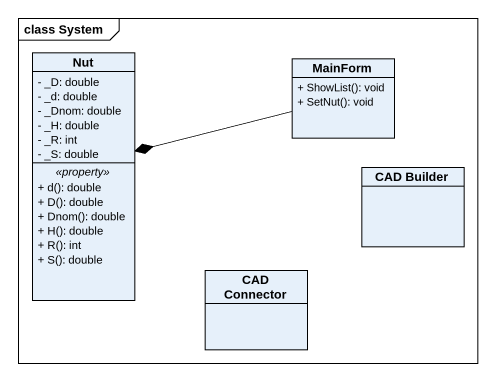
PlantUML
@startuml
mainframe class System
hide circle
hide empty members
skinparam classAttributeIconSize 0
class Nut {
  - _D: double
  - _d: double
  - _Dnom: double
  - _H: double
  - _R: int
  - _S: double
  .. <<property>> ..
  + d(): double
  + D(): double
  + Dnom(): double
  + H(): double
  + R(): int
  + S(): double
}
class MainForm {
  + ShowList(): void
  + SetNut(): void
}
class "CAD Builder" as CAD_Builder
class "CAD Connector" as CAD_Connector
MainForm -left-* Nut
@enduml
